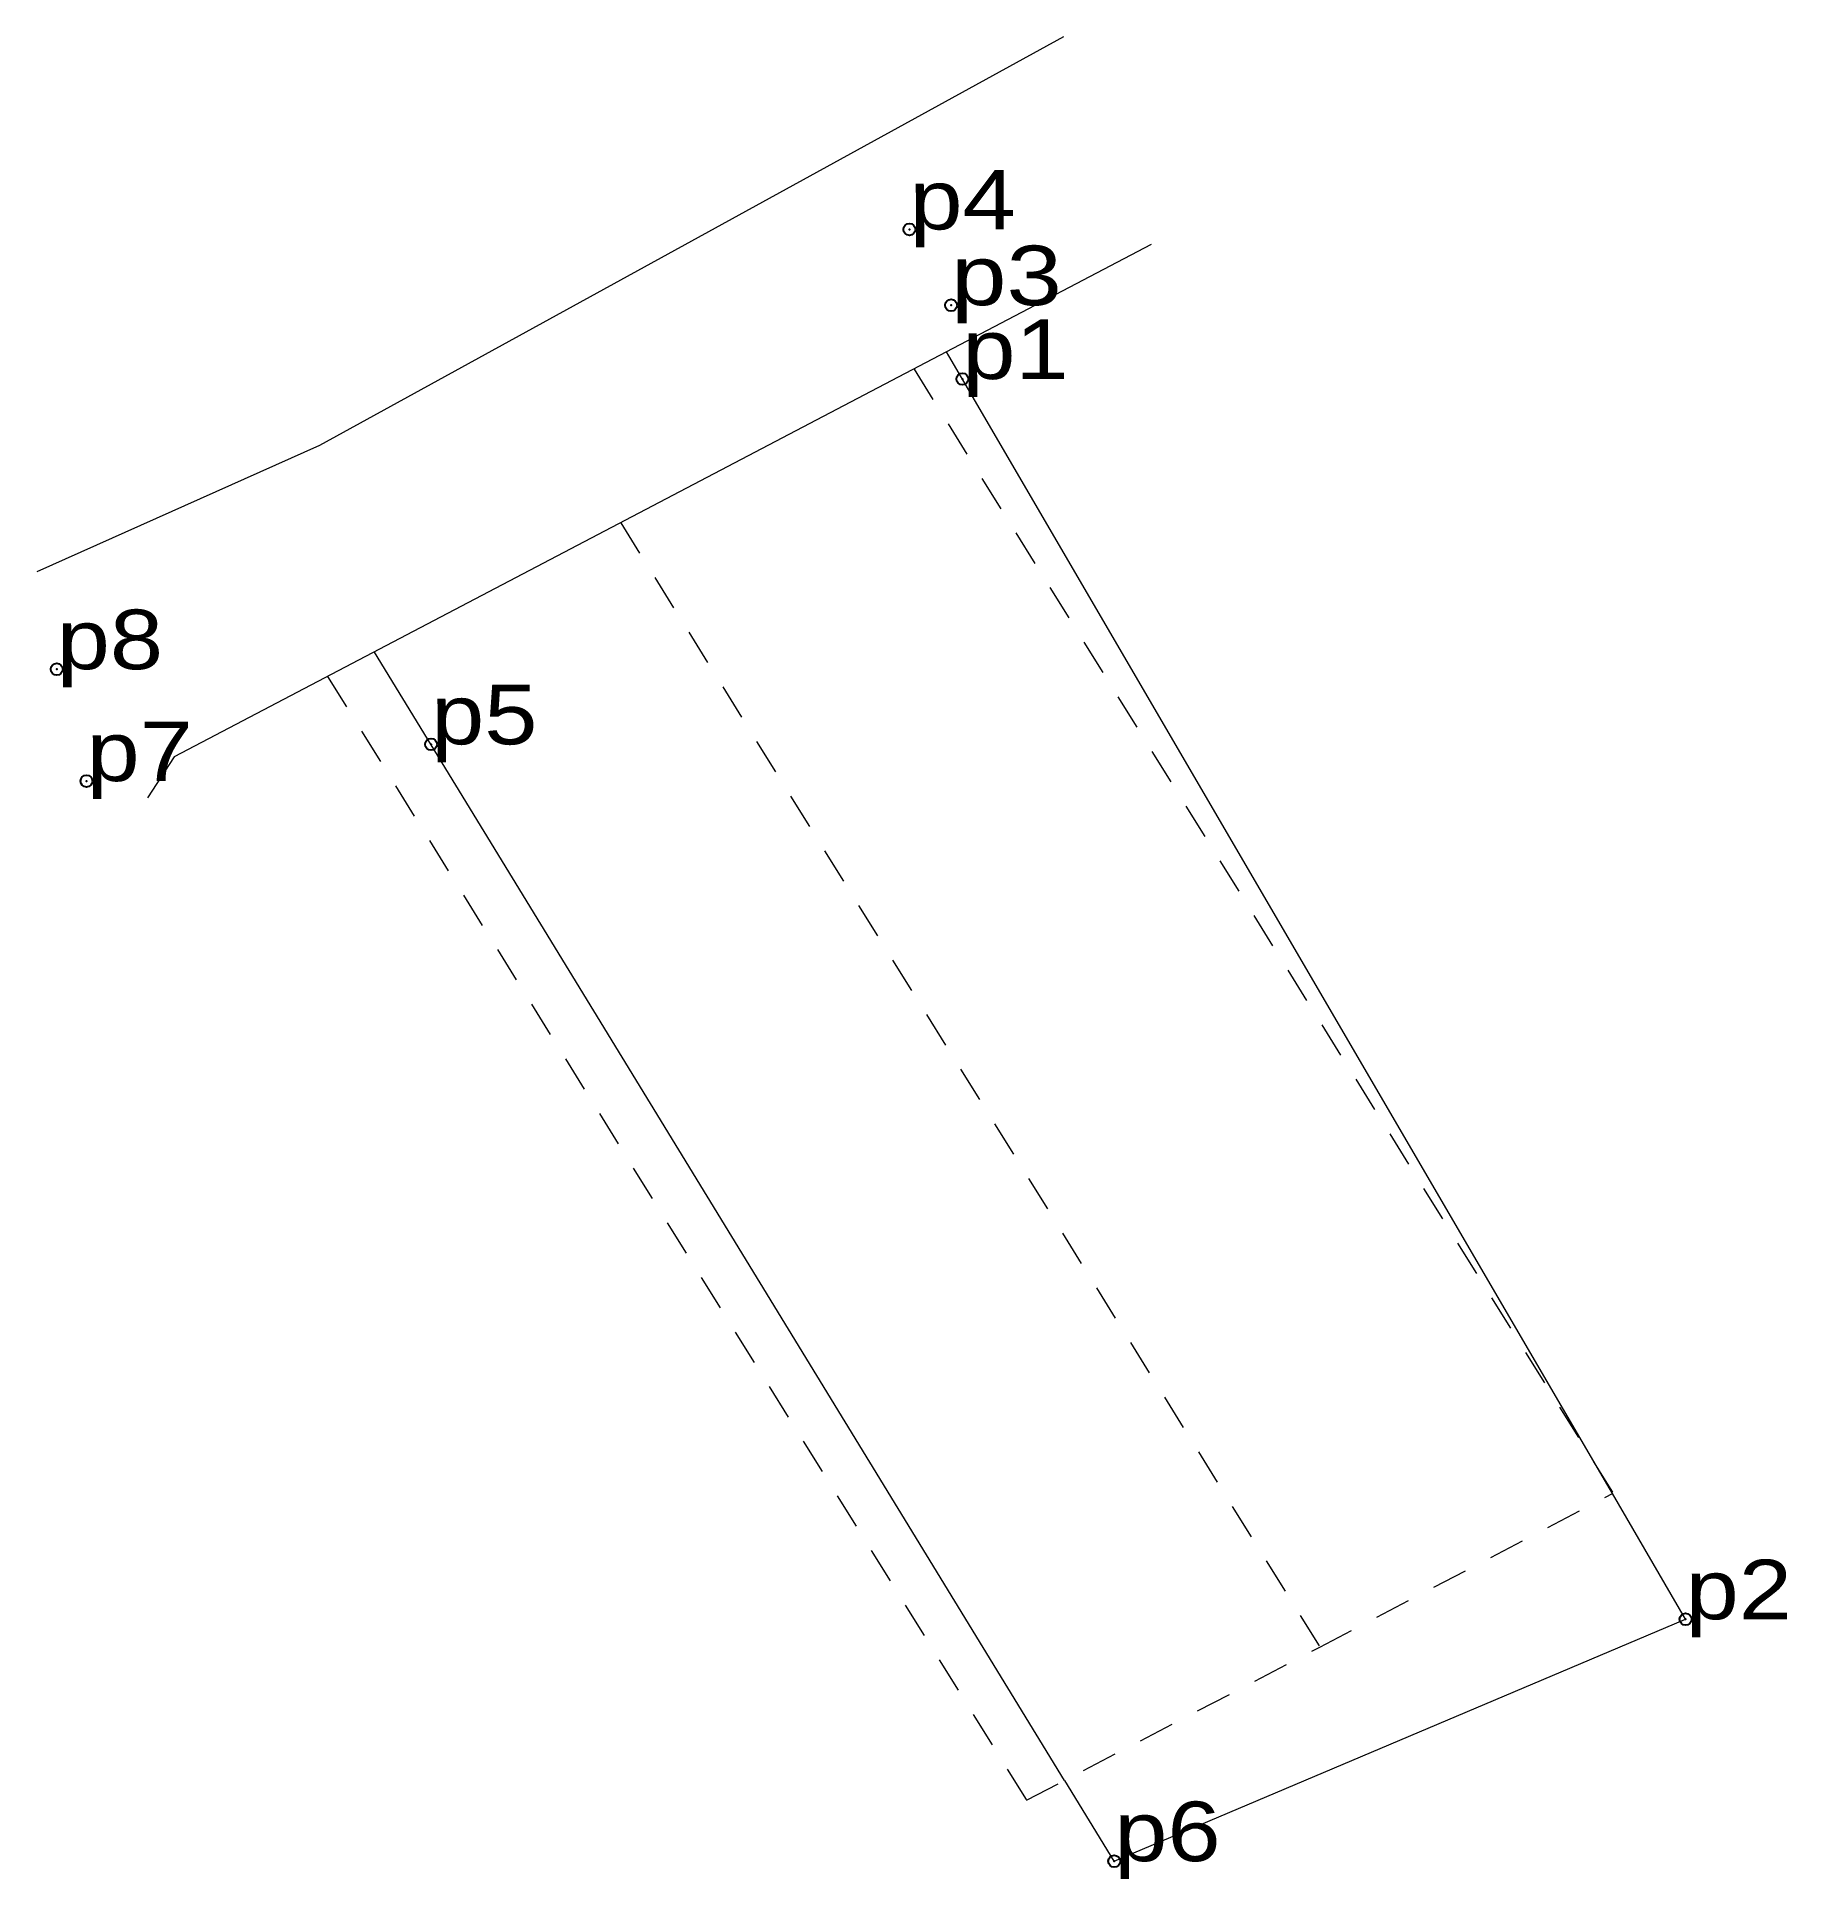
# Model space of a CAD drawing. Header units: metres. Extents: x 555007.3 to 555060.2, y 1840410.9 to 1840466.5.
import ezdxf

# ---------------------------------------------------------------- set-up
doc = ezdxf.new("R2010")
doc.units = ezdxf.units.M
doc.header["$LTSCALE"] = 0.72
doc.header["$PDMODE"] = 32
doc.header["$PDSIZE"] = 0.36
doc.linetypes.add('SHORT_DASHED', pattern=[2.7, 1.5, -1.2])
doc.layers.add('10', color=7, linetype='Continuous', lineweight=13)
doc.layers.add('4', color=7, linetype='Continuous', lineweight=13)
doc.layers.add('12', color=7, linetype='Continuous')
doc.layers.add('7', color=7, linetype='Continuous')

msp = doc.modelspace()

# ---------------------------------------------------------------- linework, layer by layer
at = {"layer": '10', "linetype": 'SHORT_DASHED'}
for p, q in [((555033.83, 1840456.5), (555054.95, 1840422.53)), ((555016.11, 1840447.21), (555037.23, 1840413.25)), ((555037.23, 1840413.25), (555046.09, 1840417.88))]:
    msp.add_line(p, q, dxfattribs=at)
at = {"layer": '10'}
for p, q in [((555038.38, 1840413.85), (555017.53, 1840447.95)), ((555039.88, 1840411.41), (555057.14, 1840418.72)), ((555039.88, 1840411.41), (555038.39, 1840413.85))]:
    msp.add_line(p, q, dxfattribs=at)
for points in [[(555040.99, 1840460.26), (555011.48, 1840444.78), (555010.67, 1840443.54)], [(555057.14, 1840418.72), (555054.93, 1840422.52), (555034.81, 1840457.02)]]:
    msp.add_lwpolyline(points, dxfattribs=at)
at = {"layer": '10', "linetype": 'SHORT_DASHED'}
msp.add_lwpolyline([(555024.97, 1840451.85), (555046.09, 1840417.88), (555054.95, 1840422.53)], dxfattribs=at)
at = {"layer": '4'}
msp.add_lwpolyline([(555038.35, 1840466.54), (555015.87, 1840454.19), (555007.33, 1840450.37)], dxfattribs=at)
at = {"layer": '7'}
for p in [(555033.69, 1840460.72), (555034.95, 1840458.43), (555035.29, 1840456.2), (555007.93, 1840447.43), (555019.24, 1840445.16), (555008.83, 1840444.05), (555057.14, 1840418.72), (555039.88, 1840411.41)]:
    msp.add_point(p, dxfattribs=at)

# ---------------------------------------------------------------- texts
at = {"layer": '12'}
for s, width, p in [('p4', 1.2, (555033.69, 1840460.72)), ('p3', 1.25, (555034.95, 1840458.43)), ('p1', 1.2, (555035.29, 1840456.2)), ('p8', 1.2, (555007.93, 1840447.43)), ('p5', 1.2, (555019.24, 1840445.16)), ('p7', 1.2, (555008.83, 1840444.05)), ('p2', 1.2, (555057.14, 1840418.72)), ('p6', 1.2, (555039.88, 1840411.41))]:
    msp.add_text(s, height=1.8, dxfattribs=dict(at, width=width)).set_placement(p)

doc.saveas('drawing.dxf')
